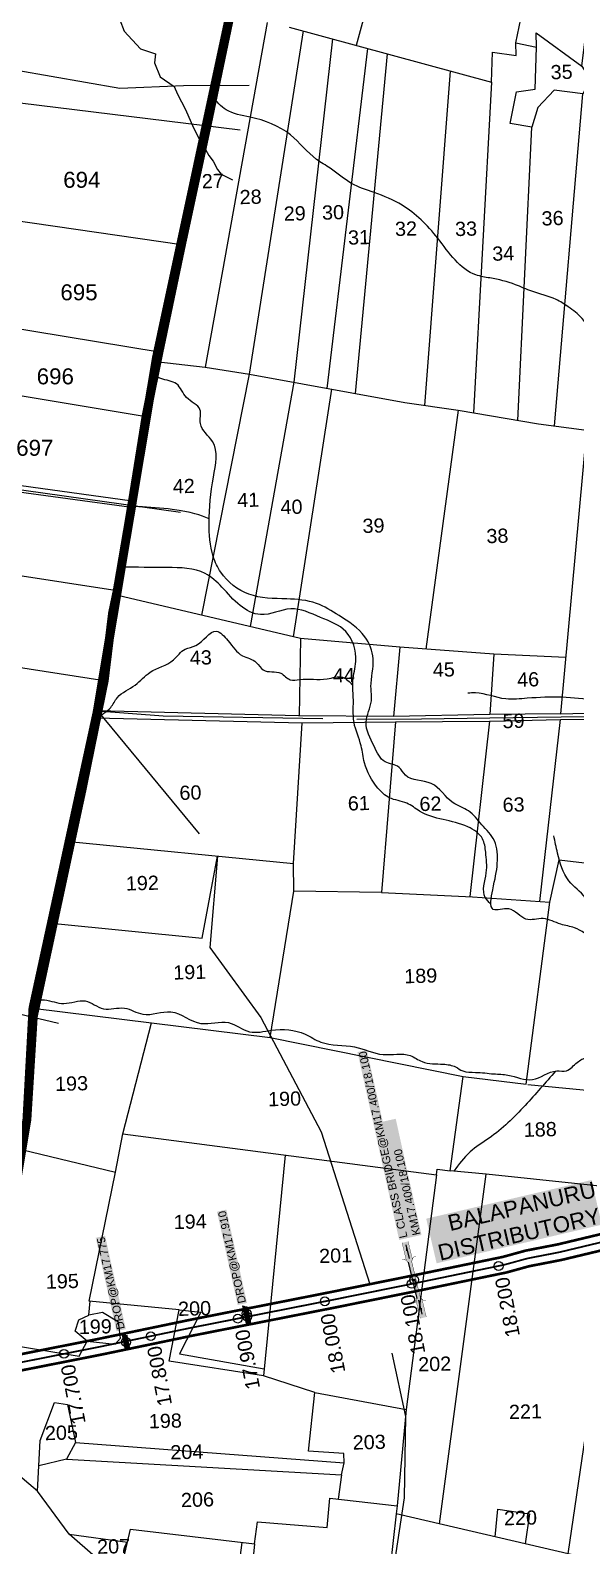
# Model space of a CAD drawing. Header units: inches. Extents: x 192867 to 224088, y 1602358 to 1617481.
# Drawn here: x 199952 to 200567, y 1607111 to 1608818 of the extents above; entities that cross this region are included whole.
import ezdxf
from ezdxf.enums import TextEntityAlignment as Align

# ---------------------------------------------------------------- set-up
doc = ezdxf.new("R2010")
doc.units = ezdxf.units.IN
doc.header["$LTSCALE"] = 15
doc.header["$MEASUREMENT"] = 0
doc.header["$PDMODE"] = 32
doc.header["$PDSIZE"] = 10
for name, pattern in [('ACAD_ISO02W100', [15, 12, -3]), ('ACAD_ISO03W100', [30, 12, -18]), ('HIDDEN2', [0.1875, 0.125, -0.0625])]:
    doc.linetypes.add(name, pattern=pattern)
for name, color, linetype in [('CANAL1', 7, 'Continuous'), ('CSMark', 72, 'Continuous'), ('PLOTS', 7, 'Continuous'), ('PLOTS NO', 7, 'Continuous'), ('ROADS', 1, 'Continuous'), ('STREAMS', 4, 'Continuous'), ('STRUCTURE', 5, 'Continuous'), ('text2', 7, 'Continuous'), ('VILLAGE BOUNDRY', 5, 'Continuous')]:
    doc.layers.add(name, color=color, linetype=linetype)
doc.styles.get("Standard").update_dxf_attribs({"font": 'arial.ttf'})
doc.dimstyles.get("Standard").update_dxf_attribs({"dimtxt": 0.18, "dimasz": 0.18, "dimexe": 0.18, "dimexo": 0.0625, "dimgap": 0.09, "dimtad": 0, "dimtih": 1, "dimtoh": 1, "dimdec": 4, "dimzin": 0, "dimdsep": 46, "dimtxsty": 'Standard', "dimcen": 0.09, "dimadec": 0, "dimazin": 0, "dimtfac": 1, "dimtdec": 4, "dimtofl": 0, "dimtmove": 0, "dimatfit": 3, "dimfxl": 1, "dimtolj": 1, "dimtzin": 0, "dimarcsym": 0})

# ---------------------------------------------------------------- blocks, each defined once
blk = doc.blocks.new('DROP')
h = blk.add_hatch()
h.set_pattern_fill('ANSI31', color=1, scale=10, angle=45)
h.set_pattern_definition([(90, (-324.4106834783561, -25.76868160369899), (-1.25, 0), [])])
h.paths.add_polyline_path([(-9.851358085657807, -4.339867194039471), (-13.79075268379233, 4.092655639052694), (13.79075268379233, 4.092655639052694), (10.24151515825361, -4.339867194039471)])
at = {"layer": 'STRUCTURE', "color": 5, "const_width": 0.4899999999999998}
blk.add_lwpolyline([(-9.851358085657807, -4.339867194039471), (-13.79075268379233, 4.092655639052694), (13.79075268379233, 4.092655639052694), (10.24151515825361, -4.339867194039471), (-9.851358085657807, -4.339867194039471)], dxfattribs=at)
at = {"layer": 'STRUCTURE', "color": 5}
blk.add_circle((0, 0), 1.327527396726509, dxfattribs=at)
blk = doc.blocks.new('SLB')
at = {"layer": 'STRUCTURE'}
h = blk.add_hatch(dxfattribs=at)
h.set_pattern_fill('DOTS', color=6, scale=20, angle=320.3722479339738, style=0)
h.set_pattern_definition([(320.3722479339738, (-159.4326987297973, -72.95644191955216), (1.278624159801223, 0.5641323053793466), [0, -1.25])])
h.paths.add_polyline_path([(769699.5186717048, 1706871.072614055), (769699.5186717047, 1706861.072614055), (769729.1055765299, 1706861.072614055), (769732.1055765299, 1706863.072614055), (769792.1055765299, 1706863.072614054), (769795.1055765299, 1706861.072614054), (769824.692481355, 1706861.072614054), (769824.6924813552, 1706871.072614054), (769795.10557653, 1706871.072614054), (769792.10557653, 1706869.072614054), (769732.10557653, 1706869.072614055), (769729.10557653, 1706871.072614055)])
at = {"layer": 'STRUCTURE', "color": 6, "linetype": 'ACAD_ISO02W100', "ltscale": 0.5, "const_width": 0.5}
for points in [[(769699.5186717048, 1706871.072614055), (769729.10557653, 1706871.072614055)], [(769699.5186717047, 1706861.072614055), (769729.1055765299, 1706861.072614055)], [(769795.10557653, 1706871.072614054), (769824.6924813552, 1706871.072614054)], [(769795.1055765299, 1706861.072614054), (769824.692481355, 1706861.072614054)]]:
    blk.add_lwpolyline(points, dxfattribs=at)
at = {"layer": 'STRUCTURE', "color": 6, "const_width": 0.6280741461245082}
for points in [[(769726.10557653, 1706877.072614055), (769726.10557653, 1706873.072614055), (769732.10557653, 1706869.072614055), (769792.10557653, 1706869.072614054), (769798.10557653, 1706873.072614054), (769798.10557653, 1706877.072614054)], [(769726.1055765299, 1706855.072614055), (769726.1055765299, 1706859.072614055), (769732.1055765299, 1706863.072614055), (769792.1055765299, 1706863.072614054), (769798.1055765299, 1706859.072614054), (769798.1055765299, 1706855.072614054)]]:
    blk.add_lwpolyline(points, dxfattribs=at)
at = {"layer": 'STRUCTURE', "color": 6}
blk.add_lwpolyline([(769732.1055765299, 1706863.072614055), (769792.1055765299, 1706863.072614054)], dxfattribs=at)
blk.add_lwpolyline([(769732.1055765299, 1706863.072614055), (769792.1055765299, 1706863.072614054)], dxfattribs=at)
at = {"layer": 'STRUCTURE', "color": 0}
blk.add_circle((769762.10557653, 1706866.072614054), 1.244237561477348, dxfattribs=at)
for points in [[(769703.7546974146, 1706866.04706475), (769726.6638708343, 1706866.04706475)], [(769818.6333223742, 1706865.844362141), (769795.7241489545, 1706865.844362142)]]:
    blk.add_leader(points, dimstyle='Standard', override={"dimasz": 10, "dimgap": 0.09, "dimtad": 0}, dxfattribs=at)

msp = doc.modelspace()

# ---------------------------------------------------------------- linework, layer by layer
at = {"layer": 'CANAL1', "color": 1, "ltscale": 4, "const_width": 1}
msp.add_lwpolyline([(199567.5202050473, 1607562.401356494), (199601.927, 1607528.945), (199631.566, 1607501.819), (199655.267, 1607478.797), (199672.171, 1607462.104), (199694.619, 1607435.509), (199723.248, 1607401.767), (199768.827, 1607348.528), (199788.552, 1607329.963), (199804.539, 1607319.882), (199819.144, 1607311.879), (199832.101, 1607305.101), (199845.552, 1607299.683), (199858.116, 1607297.702), (199880.663, 1607303.165), (199934.707, 1607315.797), (200030.262, 1607334.637), (200133.205, 1607356.038), (200294.349, 1607387.807), (200390.314, 1607407.17), (200486.856, 1607427.129), (200512.584, 1607434.207), (200548.948, 1607441.262), (200603.298, 1607454.244)], dxfattribs=at)
at = {"layer": 'CANAL1', "color": 200}
for points, const_width in [([(199571.6731917205, 1607570.916447846), (199608.1036580002, 1607535.492321049), (199637.7409077556, 1607508.367922896), (199661.5644489363, 1607485.226892345), (199678.7852814036, 1607468.221014661), (199701.4891032031, 1607441.322932838), (199730.0977345805, 1607407.604939198), (199775.3484222557, 1607354.749427644), (199794.0875335626, 1607337.112337585), (199809.1059874749, 1607327.642078381), (199823.392713889, 1607319.813480538), (199835.8774254228, 1607313.282541681), (199847.9650043005, 1607308.413721343), (199857.7429070242, 1607306.872012867), (199878.5790998843, 1607311.920494776), (199932.8117373862, 1607324.596586051), (200028.4755434497, 1607343.458038684), (200131.4186167556, 1607364.859053924), (200292.5885501135, 1607396.633166598), (200388.5128952215, 1607415.9879636), (200484.7490999028, 1607435.883743771), (200510.5302605297, 1607442.976368729), (200547.0446038329, 1607450.060536917), (200601.2773158078, 1607463.014521588)], 1.5), ([(199563.3672183741, 1607553.886265142), (199595.7503419998, 1607522.397678951), (199625.3910922444, 1607495.270077105), (199648.9695510637, 1607472.367107654), (199665.5567185964, 1607455.986985339), (199687.7488967968, 1607429.695067162), (199716.3982654196, 1607395.929060802), (199762.3055777443, 1607342.306572357), (199783.0164664373, 1607322.813662416), (199799.9720125251, 1607312.121921619), (199814.8952861109, 1607303.944519462), (199828.3245745772, 1607296.919458319), (199843.1389956995, 1607290.952278657), (199858.4890929758, 1607288.531987133), (199882.7469001156, 1607294.409505224), (199936.6022626138, 1607306.997413948), (200032.0484565502, 1607325.815961316), (200134.9913832444, 1607347.216946077), (200296.1094498865, 1607378.980833402), (200392.1151047785, 1607398.3520364), (200488.9629000972, 1607418.374256229), (200514.6377394703, 1607425.437631271), (200550.8513961671, 1607432.463463083), (200605.3186841922, 1607445.473478412)], 1.5), ([(199932.8117373862, 1607324.596586051), (200028.4755434497, 1607343.458038684), (200131.4186167556, 1607364.859053924), (200292.5885501135, 1607396.633166598), (200388.5128952215, 1607415.9879636), (200484.7490999028, 1607435.883743771), (200510.5302605297, 1607442.976368729), (200547.0446038329, 1607450.060536917), (200601.2773158078, 1607463.014521588)], 3), ([(199936.6022626138, 1607306.997413948), (200032.0484565502, 1607325.815961316), (200134.9913832444, 1607347.216946077), (200296.1094498865, 1607378.980833402), (200392.1151047785, 1607398.3520364), (200488.9629000972, 1607418.374256229), (200514.6377394703, 1607425.437631271), (200550.8513961671, 1607432.463463083), (200605.3186841922, 1607445.473478412)], 3)]:
    msp.add_lwpolyline(points, dxfattribs=dict(at, const_width=const_width))
at = {"layer": 'CANAL1', "color": 3, "linetype": 'HIDDEN2', "ltscale": 4, "true_color": 0x00ff00, "const_width": 2}
msp.add_lwpolyline([(199934.707, 1607315.797), (200030.262, 1607334.637), (200133.205, 1607356.038), (200294.349, 1607387.807), (200385.8279650527, 1607406.264846093), (200390.314, 1607407.17), (200486.856, 1607427.129), (200512.584, 1607434.207), (200548.948, 1607441.262), (200603.298, 1607454.244)], dxfattribs=at)
at = {"layer": 'PLOTS', "color": 0}
for points in [[(200384.6520627645, 1609039.329990047), (200319.6940015885, 1608800.744780907)], [(200244.0382665426, 1608821.343081544), (200472.1770000709, 1608759.229215129), (200473.3823515325, 1608792.931087094), (200500.0350952559, 1608789.355110525), (200499.6322876404, 1608803.667871225), (200522.0615482101, 1608912.117447911), (200488.8461632048, 1608954.364956985)], [(200499.6322876404, 1608803.667871225), (200522.8476260582, 1608798.77416211), (200522.3958925872, 1608814.825380666), (200573.9950493094, 1608777.353425207), (200584.0488158758, 1608859.500595845), (200627.6024915677, 1608835.291770953), (200625.5794264554, 1608820.528726599), (200662.3849153285, 1608782.44942338), (200730.8221824422, 1608736.458776468), (200734.2168361325, 1608783.765876217)], [(200219.0572096013, 1608826.697422673), (200149.3206820083, 1608438.204021861)], [(200199.1042247396, 1608430.297455077), (200260.1323525845, 1608816.961248196)], [(200292.9510161442, 1608808.02592164), (200249.1311397575, 1608421.212069579)], [(200286.7468764665, 1608414.380677544), (200332.6327968588, 1608797.222018294)], [(200501.7865662806, 1608378.34500792), (200517.6730045092, 1608708.477478607), (200493.263846499, 1608712.769210176), (200500.4751800578, 1608748.48728937), (200521.5670112031, 1608751.51892042), (200522.8476260582, 1608798.77416211)], [(200354.685903171, 1608791.217760804), (200318.5439440625, 1608408.606013712)], [(200573.9950493094, 1608777.353425207), (200583.7519859909, 1608761.969405347), (200575.0883108908, 1608746.138730002), (200542.6477325261, 1608750.462934566), (200524.2321811451, 1608730.866357699), (200517.6730045092, 1608708.477478607)], [(200397.0742058624, 1608395.151620338), (200426.0573374865, 1608771.785919186)], [(200472.1770000709, 1608759.229215129), (200452.0276480029, 1608386.734457548)], [(200543.3691697002, 1608371.971031118), (200575.0883108908, 1608746.138730002)], [(200093.6351976963, 1608444.64508576), (200149.3206820083, 1608438.204021861), (200199.1042247396, 1608430.297455077), (200374.3895281934, 1608398.463900012), (200434.6204616496, 1608389.669342753), (200525.0310096568, 1608374.425949918), (200579.1895426328, 1608367.175778664), (200550.0171451263, 1608047.533989855), (200618.9084348591, 1608049.472814706), (200697.8280025531, 1608047.403992462), (200777.6483146948, 1608058.075533901), (200846.6145678386, 1608060.137352003), (200850.2911152204, 1608104.780868888), (200859.2806072275, 1608188.019965535), (200885.8163371033, 1608408.838529829), (200909.9030376514, 1608685.274685889)], [(200145.376347583, 1608158.75071815), (200199.1042247396, 1608430.297455077)], [(200249.1311397575, 1608421.212069579), (200199.9856665084, 1608145.941410507)], [(200248.8708330366, 1608134.474775333), (200292.0003066022, 1608413.426602364)], [(200434.6204616496, 1608389.669342753), (200398.0880090736, 1608120.445541206)], [(200555.8295569484, 1608111.220552186), (200474.6155926053, 1608114.752576512), (200368.6641803279, 1608122.634409722), (200256.889620929, 1608132.593867037), (200050.9195293092, 1608180.906761624)], [(200256.889620929, 1608132.593867037), (200255.241405804, 1608045.546955613)], [(200368.6641803279, 1608122.634409722), (200361.5563527096, 1608044.829017429)], [(200474.6155926053, 1608114.752576512), (200470.1140603597, 1608047.089333046)], [(200026.0941033406, 1608043.245150623), (200258.6378558185, 1608037.441945165), (200363.8482796984, 1608038.624055488), (200469.8531959783, 1608039.557963386), (200549.8777176184, 1608041.273114373), (200698.0513310722, 1608041.819458538), (200776.0557642567, 1608051.667306361), (200845.6680569753, 1608054.899637054), (200800.1593247944, 1607614.763838408)], [(200550.0171451263, 1608047.533989855), (200470.1140603597, 1608047.089333046), (200361.5563527096, 1608044.829017429), (200254.3737332094, 1608045.552814952), (200027.7361522479, 1608051.23251906)], [(200526.7143022609, 1607836.310899268), (200549.8777176184, 1608041.273114373)], [(199995.8344078203, 1607903.774858402), (200248.7498692853, 1607879.258505642), (200258.6378558185, 1608037.441945165)], [(200363.8482796984, 1608038.624055488), (200348.29822175, 1607846.449646039), (200249.1042206461, 1607847.791866046), (200248.7498692853, 1607879.258505642)], [(200469.8531959783, 1608039.557963386), (200447.6769410958, 1607841.863167502)], [(199975.86930789, 1607811.753498847), (200146.1003124441, 1607795.178704806), (200163.2791182076, 1607887.543610364)], [(200348.29822175, 1607846.449646039), (200450.8874144447, 1607841.714999291), (200537.8076889397, 1607835.520285635), (200548.5120643579, 1607883.426030482), (200754.7697157631, 1607859.000789346), (200824.3288558419, 1607848.518446386)], [(199955.1251868974, 1607716.141544829), (200222.5184221676, 1607683.093944047), (200249.1042206461, 1607847.791866046)], [(200222.5184221676, 1607683.093944047), (200440.1922067144, 1607639.121848407), (200511.3269969476, 1607630.518665541), (200537.8076889397, 1607835.520285635)], [(199901.1637094915, 1607566.847057029), (200048.2411416074, 1607531.367675489), (200056.2994796312, 1607574.536609085), (200088.8218045325, 1607699.617744438)], [(200056.2994796312, 1607574.536609085), (200410.1152786519, 1607528.392413444), (200410.9572070593, 1607534.847994), (200425.4064744959, 1607532.963539362), (200440.1922067144, 1607639.121848407)], [(200512.9900601291, 1607630.317531375), (200633.9903079391, 1607618.477823347), (200800.1593247944, 1607614.763838408)], [(200239.604132649, 1607550.630255004), (200215.0156440515, 1607302.093434209), (200108.60763163, 1607318.40603869), (200119.8774774968, 1607376.359339186), (200018.4433609294, 1607386.215153761), (200048.2411416074, 1607531.367675489)], [(200410.1152786519, 1607528.392413444), (200375.9607709298, 1607264.143934245)], [(200413.675534931, 1607135.139989398), (200466.021000035, 1607529.093851883), (200425.4064744959, 1607532.963539362)], [(200558.5956861131, 1607101.58003997), (200619, 1607513), (200466.021000035, 1607529.093851883)], [(199915.3976965095, 1607209.430810227), (199927.4349603412, 1607292.861685057), (199920.5218047866, 1607293.859103309), (199929.3803803478, 1607336.938986642), (200007.3717274702, 1607324.127296132), (200016.0776963609, 1607341.046328983), (200002.8666816691, 1607352.459944287), (200006.8138850527, 1607365.153736342), (200018.2146751588, 1607370.402834184), (200019.7388436787, 1607386.08927858)], [(200119.8774774968, 1607376.359339186), (200144.3728846492, 1607373.833706599), (200120.392355157, 1607326.736271871), (200215.7858280331, 1607309.878340446)], [(200016.0776963609, 1607341.046328983), (200047.8026374882, 1607337.690332723), (200053.7987170898, 1607344.354471951), (200051.478677433, 1607362.391105628), (200033.3647810224, 1607373.334856937), (200018.2146751588, 1607370.402834184)], [(200003.0671266033, 1607226.92496905), (200306.0141382294, 1607203.80564762), (200305.7121002552, 1607214.537811267), (200265.66998342, 1607217.023479832), (200272.910516942, 1607283.271372104), (200215.0156440515, 1607302.093434209)], [(200272.910516942, 1607283.271372104), (200375.9607709298, 1607264.143934245), (200365.6977377542, 1607155.618066878)], [(199960.1824752205, 1607172.214552329), (199963.4384763889, 1607229.025546388), (199979.6068163854, 1607271.86298656), (199994.0135954087, 1607269.663536872), (200003.0671266033, 1607226.92496905), (199993.1034439416, 1607208.008102641), (199961.8104758047, 1607200.620049358)], [(200232.7136201632, 1604846.385975253), (200186.1219961748, 1604902.219925388), (200119.1541338653, 1605034.949578114), (200091.8292603017, 1605079.674755379), (200084.3848370357, 1605277.488265266), (200082.0300952174, 1605340.058558129), (200074.1197405109, 1605467.369817502), (200067.7091862147, 1605675.873424065), (200063.1400943105, 1605968.199882416), (200061.736521648, 1606093.158989816), (200059.5149780604, 1606179.730649086), (200059.8018015217, 1606249.135561075), (200054.7548985828, 1606417.714237799), (200051.2235146857, 1606680.446487307), (200054.9228574829, 1606865.276824805), (200077.4472906252, 1606868.362233944), (200070.3125504401, 1606952.001088588), (200056.2108308306, 1607023.377778529), (200050.7058294092, 1607030.180491744), (200052.5051331756, 1607074.244282565), (199995.9841512037, 1607123.535106744), (199960.1824752205, 1607172.214552329), (199915.3976965095, 1607209.430810227), (199863.4569095134, 1607239.254352249)], [(199993.1034439416, 1607208.008102641), (200303.0417366715, 1607190.551587778), (200299.2971835831, 1607163.035701135)], [(200303.0417366715, 1607190.551587778), (200306.0141382294, 1607203.80564762)], [(200204.8771909687, 1607112.658114414), (200208.179788869, 1607137.633736802), (200287.0254770933, 1607130.925546066), (200289.6987358375, 1607164.107947831), (200365.6977377542, 1607155.618066878), (200364.5338386803, 1607146.519999891)], [(200192.3421168587, 1606986.551644793), (200237.1643826358, 1606967.847786605), (200255.3422371932, 1606974.126650473), (200275.4226266823, 1606956.772007691), (200504.7276875068, 1606881.274242383), (200523.8482093038, 1606943.408688513), (200562.8039861092, 1607005.351075301), (200563.6470828832, 1607100.410260483), (200364.5338386803, 1607146.519999891), (200357.8944184395, 1607086.477567868), (200366.7561297134, 1607080.486571854), (200346.3862428241, 1606933.407523638)], [(200476.1014523072, 1607120.683679402), (200479.3657478487, 1607151.621520678), (200514.9884430392, 1607146.516502475), (200509.9795591054, 1607112.838341528)], [(199995.9841512037, 1607123.535106744), (200061.69309268, 1607114.563940598)], [(200052.5051331756, 1607074.244282565), (200065.0145637757, 1607129.139601133), (200204.8771909687, 1607112.658114414), (200192.3421168587, 1606986.551644793), (200175.3285699319, 1606992.760994512)], [(200175.3285699319, 1606992.760994512), (200190.9553732082, 1607114.298668858)]]:
    msp.add_lwpolyline(points, dxfattribs=at)
at = {"layer": 'PLOTS'}
for points in [[(199865.2374684826, 1608790.18685701), (199857.8197217603, 1608746.338512664), (200188.88590259, 1608705.69201378)], [(199857.8197217603, 1608746.338512664), (199834.7136843383, 1608618.046716931), (200122.6342561974, 1608576.319351521)], [(200066.1408356749, 1608280.030684022), (199778.6363332256, 1608319.307550691), (199628.8892514561, 1608340.131524503), (199516.8543222709, 1608355.711209956), (199458.8834469556, 1608363.772695864), (199335.6446184969, 1608382.644968248), (199305.6890939139, 1608387.232230448), (199171.2062880904, 1608429.983606686), (199078.3063619225, 1608464.484232102), (199055.2952168933, 1608471.700301377), (198966.9261230248, 1608499.411982059), (198857.2858837504, 1608527.917537927), (198725.6867524278, 1608562.132224204), (198659.9909545572, 1608586.088330438), (198532.5611681604, 1608608.455189652), (198393.112219192, 1608632.931688415), (198323.4546044439, 1608650.920691415), (198130.0747134557, 1608680.184605255), (198050.7776634571, 1608643.954120557)], [(199834.7136843383, 1608618.046716931), (199814.3562020674, 1608502.23187933), (200097.2604738623, 1608455.461503759)], [(199814.3562020674, 1608502.23187933), (199798.1679826583, 1608430.123927034), (200082.6016127894, 1608382.753982398)], [(199798.1679826583, 1608430.123927034), (199780.8953800765, 1608327.259042136), (200066.8637673416, 1608287.489152685)], [(199780.8953800765, 1608327.259042136), (199779.7677585481, 1608319.150213593), (199755.2294050406, 1608232.153811536), (200050.2002017735, 1608186.805272217)], [(199755.2294050406, 1608232.153811536), (199711.200372258, 1608075.401499877), (199681.5710686432, 1607969.915152779), (199750.1699122279, 1607952.281413489), (199772.0039961316, 1608050.994413715), (199781.4217914264, 1608124.831915009), (200035.5166011949, 1608085.190334684)], [(199750.1699122279, 1607952.281413489), (199750.5337755139, 1607929.120570572), (199793.5895165845, 1607914.762840802), (199753.2641756317, 1607768.377923149), (199749.8901710932, 1607756.129957853), (199785.8362288215, 1607745.773730206), (199871.2524276896, 1607725.798679213), (199984.076896912, 1607699.134568962)]]:
    msp.add_lwpolyline(points, dxfattribs=at)
at = {"layer": 'ROADS', "color": 1}
msp.add_lwpolyline([(198689.2128760895, 1608578.267897015), (198709.3822609172, 1608588.760564824), (198753.2930523003, 1608595.691853528), (198799.9529299977, 1608611.474531745), (198902.4721424498, 1608636.824677597), (198952.7671900381, 1608654.320172239), (199009.4734267017, 1608670.127145527), (199065.5077349622, 1608691.326379348), (199124.0927628827, 1608717.442859094), (199204.4280468043, 1608742.335425184), (199280.0341351006, 1608759.47978901), (199383.647719728, 1608769.86865512), (199474.328432877, 1608785.41890122), (199590.091801868, 1608796.474938072), (199669.7378258162, 1608795.756420907), (199759.7349600391, 1608794.944522428), (199835.9767778696, 1608786.5624313), (199897.8096011057, 1608779.764477451), (200053.1555815802, 1608752.626686725), (200125.0414852002, 1608755.619424707), (200199.091183106, 1608755.849684657)], dxfattribs=at)
at = {"layer": 'ROADS'}
msp.add_lwpolyline([(200121.3292721047, 1608274.58652355), (199858.620208863, 1608311.222331839), (199630.6772538928, 1608343.0098701), (199406.7889072371, 1608376.448930908), (199311.0594997358, 1608391.927576066), (199166.8723015219, 1608434.950681041), (199005.211809241, 1608492.992165127), (198811.4402061614, 1608544.132786091), (198718.3367508985, 1608567.357912674), (198660.0890012804, 1608589.177881357), (198581.0359715072, 1608604.558842478), (198475.9533245844, 1608625.00425882), (198369.025093643, 1608644.191171475), (198333.7004423846, 1608650.529731388), (198272.0615588779, 1608661.59004599), (198189.5809470084, 1608676.390143979), (198137.579340509, 1608683.63785352), (198118.3769370326, 1608682.756770492), (198040.2738697003, 1608648.748800641)], dxfattribs=at)
at = {"layer": 'ROADS', "linetype": 'ACAD_ISO03W100'}
for points in [[(200027.7361522479, 1608051.23251906), (200102.09410519, 1608045.469185399), (200320.3031539686, 1608041.679784112), (200393.2027301631, 1608041.95972211), (200470.3589664368, 1608043.122203693), (200643.1375248894, 1608045.604369716), (200698.413201144, 1608045.531578189), (200777.0897172229, 1608054.906169878), (200848.6252375866, 1608058.202211413), (200859.9947056767, 1608056.277172495), (200930.9252623534, 1608054.868532547), (200966.1771148389, 1608054.067875185), (201114.8452039996, 1608050.691252633), (201382.7914588638, 1608062.783587342)], [(200027.7361522479, 1608051.23251906), (200163.2791182076, 1607887.543610364), (200154.6051585223, 1607784.320240967), (200211.9106364958, 1607705.492755789), (200280.1630864815, 1607576.67375957), (200359.7008482863, 1607327.538756309), (200375.2139227669, 1607256.246430331), (200373.5261503573, 1607164.528896023), (200360.5322087239, 1607077.68722383), (200342.1921459549, 1606926.37388388), (200364.4956777737, 1606874.17202835), (200420.968856651, 1606829.092221586)]]:
    msp.add_lwpolyline(points, dxfattribs=at)
at = {"layer": 'STREAMS', "color": 4}
msp.add_lwpolyline([(200053.0890146555, 1608829.516927314), (200058.016368986, 1608816.844136646), (200076.3931883154, 1608796.919886545), (200093.308060274, 1608791.279317116), (200092.2449563562, 1608781.073479842), (200098.5804043695, 1608765.232392976), (200114.4349268478, 1608754.313224407), (200117.9547777432, 1608745.864586281), (200127.1090793548, 1608728.614145204), (200135.981324037, 1608707.931603463), (200142.6711174012, 1608695.609779776), (200147.2485633223, 1608687.512472165), (200153.5867657731, 1608676.598623434), (200158.165195423, 1608670.261045905), (200163.0945172114, 1608661.107715403), (200167.321070994, 1608655.826160765), (200180.0058477527, 1608649.132129871)], dxfattribs=at)
at = {"layer": 'STREAMS'}
for points in [[(201159.022496459, 1607979.657641407), (201137.3648486346, 1607988.090522506), (201126.8140192493, 1608000.537671199), (201103.8794370594, 1608016.937431351), (201087.2320525153, 1608030.806008787), (201074.1197082252, 1608050.472999327), (201042.8115193072, 1608076.335866801), (201012.3277496168, 1608091.014925133), (200988.1624194162, 1608103.173187502), (200970.083373455, 1608102.664384376), (200937.563503734, 1608118.269917911), (200909.6433439128, 1608131.018874475), (200887.6127031351, 1608132.628121581), (200866.6630030729, 1608141.114746796), (200850.4419626593, 1608164.517569363), (200836.533718724, 1608188.058014611), (200814.4735500204, 1608211.623613168), (200790.7955758161, 1608253.343309678), (200768.2438810492, 1608267.220497726), (200745.8823211692, 1608283.394403227), (200727.4857374185, 1608303.498788997), (200713.0286924691, 1608319.385945794), (200694.9808704432, 1608343.921002942), (200684.3098467828, 1608370.098476337), (200673.1902359424, 1608386.339412294), (200659.6731110721, 1608406.247029931), (200636.1734633018, 1608457.990183683), (200613.3099859013, 1608473.895350284), (200590.3501550954, 1608476.244742493), (200574.3041239633, 1608493.165129826), (200558.6532338851, 1608506.218152386), (200544.9200495179, 1608514.487856736), (200517.5966293072, 1608523.754174409), (200499.3035102235, 1608531.131764947), (200470.3060453338, 1608538.717288679), (200454.6726750839, 1608542.096226937), (200411.5657716744, 1608583.468769762), (200371.2817094283, 1608620.818054669), (200339.9177146029, 1608634.8764177), (200314.4205991316, 1608645.271656696), (200290.3843041114, 1608662.331530991), (200274.8193272678, 1608672.331841734), (200245.4622211732, 1608699.871032153), (200199.8913793063, 1608719.926999085), (200173.0890318468, 1608728.130918137), (200157.4747494748, 1608743.445825542)], [(200809.237600499, 1607736.497323269), (200793.8314165718, 1607743.584792712), (200765.7915490324, 1607741.906477857), (200706.4007125954, 1607740.235026647), (200646.0888978687, 1607760.547513225), (200610.0071093386, 1607778.223676922), (200587.2491300412, 1607793.15953592), (200565.8326450809, 1607806.575528096), (200550.2362433475, 1607810.748118403), (200530.4683498377, 1607816.989729046), (200510.9930700373, 1607816.441631361), (200491.5868447477, 1607827.867957311), (200474.2024550663, 1607827.378704071), (200473.5763030217, 1607849.627450206), (200478.7234023444, 1607879.408256628), (200475.4180244475, 1607904.740603669), (200461.1630135829, 1607922.824217255), (200446.1476146564, 1607938.427264796), (200428.8868897724, 1607947.492107477), (200404.2879690435, 1607969.200494658), (200375.028994796, 1607978.737051546), (200367.9817761078, 1607987.441828334), (200352.2594280415, 1607993.636222059), (200339.7555475904, 1608011.17181292), (200330.7604885475, 1608038.252291759), (200336.6942226782, 1608062.400005451), (200336.2456248674, 1608078.339806169), (200338.6832180791, 1608109.725615029), (200329.4385161495, 1608134.570966949), (200300.2847564292, 1608158.338371732), (200274.7785596015, 1608172.114449735), (200241.3942774684, 1608177.19695411), (200198.5188339455, 1608182.460809271), (200167.007219646, 1608207.19712025), (200158.4608330984, 1608224.881180288), (200153.6577891422, 1608262.879116602), (200158.6737844475, 1608314.480828255), (200157.5458002327, 1608354.560924864), (200143.9155473409, 1608374.671233527), (200143.473254599, 1608390.386999398), (200128.3538505404, 1608404.020235435), (200117.0891933747, 1608419.377887562), (200099.2984576984, 1608425.340979855), (200091.0990943162, 1608429.504730791)], [(200153.7078583947, 1608267.436500172), (200112.1876315554, 1608278.006822495), (200066.0634359308, 1608280.043648959), (200066.1408356749, 1608280.030684022)], [(200471.4648246652, 1607833.477818967), (200465.1806834454, 1607840.696333517), (200466.2701520243, 1607868.691437412), (200465.6178832922, 1607891.86817469), (200462.0860698756, 1607906.868997634), (200445.4103281678, 1607920.428013085), (200391.1010995452, 1607938.093255015), (200376.7423228721, 1607947.035854952), (200356.9358744603, 1607953.197531746), (200344.0919260526, 1607964.095449547), (200328.9288750835, 1607992.69282747), (200325.1353870611, 1608011.598203036), (200317.1482029353, 1608038.099348517), (200316.3482732827, 1608066.522847122), (200315.8295176326, 1608084.955531106), (200319.1124418147, 1608106.704200831), (200307.8457759715, 1608140.418413546), (200279.2807081304, 1608156.372322324), (200245.7347706203, 1608165.99856453), (200211.7558640607, 1608159.478288136), (200188.8754014047, 1608169.639427198), (200168.1877386719, 1608190.437136453), (200149.1972814233, 1608205.873242236), (200106.6915172268, 1608212.471153222), (200054.8292715908, 1608212.976494987)], [(200815.1160045039, 1608210.745856679), (200807.6099820369, 1608176.263680665), (200795.7198234243, 1608163.691378487), (200773.7018965849, 1608171.638100321), (200758.1452210461, 1608167.528969142), (200740.7725564548, 1608167.040045884), (200724.185172914, 1608156.048835601), (200695.5149467498, 1608139.332991184), (200676.3247505876, 1608120.628558198), (200657.7285997106, 1608120.105202059), (200643.3113851775, 1608084.210216086), (200625.5174428458, 1608063.884427461), (200589.5486273775, 1608062.872148062), (200551.7319884285, 1608066.323517885), (200512.5386153817, 1608065.220488953), (200488.2826592329, 1608064.537847494), (200454.0307115512, 1608071.231463796), (200445.4237685447, 1608070.989236439)], [(200026.0941033406, 1608043.245150623), (200042.8088561729, 1608054.928091377), (200050.2885387101, 1608066.003238882), (200070.2571586331, 1608080.169484195), (200087.3208465123, 1608094.528811204), (200113.4920397074, 1608108.403193418), (200126.7612460305, 1608120.584762731), (200138.7259286183, 1608124.595295438), (200161.7514491079, 1608140.876063437), (200174.980351194, 1608130.146955258), (200191.3292062567, 1608113.213006374), (200206.9470132375, 1608105.58032465), (200214.8088529957, 1608097.17733523), (200234.6802221846, 1608093.424466168), (200245.2235661156, 1608085.999465998), (200256.0131152629, 1608086.303118987), (200286.7863872936, 1608087.169178902), (200304.2528058492, 1608088.891905218), (200315.7046503902, 1608079.61391471)], [(201310.7361949605, 1608029.95051872), (201275.9988557099, 1608019.766530133), (201240.6364294493, 1608003.086634415), (201192.5018200451, 1607994.151037477), (201158.4019865317, 1607979.075145348), (201138.5494456831, 1607939.464713809), (201130.4520631996, 1607916.477238013), (201119.364264244, 1607892.141717272), (201107.6029848644, 1607885.927410613), (201088.0270269521, 1607878.512635271), (201076.2473333263, 1607872.951508915), (201057.0487053643, 1607866.455089662), (201040.1594188598, 1607833.294766595), (201035.6879785903, 1607817.565594161), (201023.9783485857, 1607780.465422804), (201015.8201555601, 1607762.422496405), (201008.0594776305, 1607752.553353769), (200999.945596263, 1607715.928563999), (200995.6171362532, 1607689.855913724), (200990.0695166365, 1607677.406197109), (200975.221254457, 1607676.988318741), (200964.4521858785, 1607676.685242142), (200945.6052551387, 1607679.09266675), (200931.81863707, 1607675.766827991), (200915.4284275059, 1607677.916955568), (200912.5636972659, 1607704.276802643), (200905.1410534087, 1607712.718183094), (200892.6352118369, 1607727.70823739), (200869.7424334903, 1607732.687688294), (200848.4763043457, 1607725.546358543), (200841.4294850354, 1607724.327878917), (200829.8995099149, 1607732.802373841), (200816.5672892797, 1607734.214208731), (200808.6767857123, 1607737.02852735), (200801.8197169606, 1607751.93377329), (200790.0893761562, 1607749.756177779), (200775.3962666916, 1607754.787457391), (200759.0644164891, 1607756.119281676), (200736.9994875993, 1607752.72968261), (200718.6202023462, 1607763.124018007), (200699.4564187015, 1607766.656180418), (200676.8531243282, 1607776.605929714), (200660.0253736105, 1607779.030866307), (200641.7448434862, 1607798.042624796), (200629.9453917186, 1607800.802195283), (200622.4811985107, 1607811.494266853), (200609.5938374081, 1607823.986336051), (200589.2667122035, 1607828.946693881), (200578.2376425526, 1607840.553517847), (200559.4821385925, 1607859.538318661), (200546.6251030508, 1607890.917077655), (200542.4350369278, 1607910.31179724)], [(199957.0637164247, 1607725.076442388), (199968.2435383948, 1607725.391078923), (199989.9275827546, 1607721.397191485), (200014.1184581647, 1607724.279928239), (200034.6161775486, 1607715.5270046), (200058.3294927364, 1607716.194374379), (200078.931902235, 1607709.341968737), (200110.694539297, 1607711.958743856), (200144.600655741, 1607698.997337946), (200175.6410144803, 1607699.87091455), (200199.345440662, 1607689.609922805), (200223.8295704092, 1607691.216453175), (200262.0148413014, 1607686.769365356), (200279.6669355903, 1607677.936337407), (200317.7905412917, 1607672.525830609), (200349.9912503978, 1607663.944128186), (200380.4685153361, 1607662.704915723), (200393.9480620562, 1607655.968308318), (200417.921737732, 1607653.005962757), (200431.6151732947, 1607649.912436779), (200439.7074762029, 1607645.385143233), (200453.9996661917, 1607643.82959243), (200474.8405647957, 1607642.134359977), (200490.7389035079, 1607640.670053818), (200518.3939098572, 1607635.816461771), (200545.7641998534, 1607645.423268264), (200556.6298503059, 1607645.729062991), (200568.8177510281, 1607655.050529389), (200579.9919574788, 1607661.193128202), (200588.7528739543, 1607663.487406304), (200607.0685784264, 1607658.721584392), (200622.98420069, 1607663.890917697), (200644.0162270201, 1607660.705683026), (200661.1816593789, 1607666.22495367), (200692.9661583558, 1607672.627788219), (200705.9828706631, 1607668.902232103), (200721.1478627337, 1607672.433320815), (200745.0857228891, 1607680.656027251), (200757.915499751, 1607681.01709888), (200783.925688163, 1607678.226234152), (200797.8363223849, 1607678.617724622), (200810.0879137741, 1607676.825712269)], [(200544.4290221163, 1607645.308579212), (200510.0955746389, 1607606.668466351), (200469.4054477226, 1607569.54813815), (200447.9833164147, 1607554.130983655), (200429.7188546153, 1607532.552662634)], [(201616.6453505222, 1607135.24431465), (201600.7956832829, 1607133.177745512), (201571.7311758705, 1607137.163155645), (201535.0716546244, 1607136.131437541), (201507.378319239, 1607135.352057055), (201474.2777030534, 1607139.45846034), (201444.6129143422, 1607134.689904498), (201409.0422218016, 1607120.014582463), (201381.6772804527, 1607113.437581446), (201363.153692675, 1607095.824608681), (201327.8703694083, 1607077.598327473), (201299.128457544, 1607066.674236206), (201281.2298740876, 1607063.360737178), (201239.5589187994, 1607059.003560753), (201211.0651724985, 1607062.599584834), (201175.4343619854, 1607061.596817994), (201128.3169938586, 1607085.428888776), (201093.2521790245, 1607106.904645473), (201049.0195175532, 1607134.711416648), (201003.0783649586, 1607148.693058312), (200978.8254743993, 1607148.010503128), (200917.5255025413, 1607146.28532264), (200872.7956017723, 1607138.215140091), (200856.6736687153, 1607125.761846992), (200817.0280919994, 1607117.497693046), (200784.7506650696, 1607106.273120649), (200758.2199447638, 1607102.982109493), (200730.865351922, 1607097.885024498), (200708.9367471427, 1607097.267882272), (200685.1369175146, 1607097.933728935), (200669.3607686983, 1607091.872430113), (200642.5864484523, 1607093.879042354), (200594.6727396045, 1607091.008928874), (200563.613530933, 1607096.627277141), (200538.4807742938, 1607091.370260752), (200517.537459, 1607094.715383434), (200493.0645739195, 1607091.155140071), (200472.2532362138, 1607095.598643665), (200450.1983976631, 1607091.252616619), (200428.9698534505, 1607090.655176373), (200408.4204473092, 1607085.792721094), (200388.5192754605, 1607091.00689465), (200371.2925655055, 1607086.205077108), (200354.3116476614, 1607080.888433398), (200333.2189849401, 1607069.500711937), (200300.9398023392, 1607065.242389254), (200290.0463568542, 1607061.958122759)]]:
    msp.add_spline(points, degree=3, dxfattribs=at)
at = {"layer": 'text2', "color": 2}
for p in [(200480.1589048474, 1607425.744449005), (200480.1589048474, 1607425.744449005), (200382.2219256524, 1607405.537250189), (200382.2219256524, 1607405.537250189), (200284.1883840249, 1607385.803868584), (200284.1883840249, 1607385.803868584), (200186.0768500715, 1607366.461508197), (200186.0768500715, 1607366.461508197), (200088.0597818268, 1607346.652681774), (200088.0597818268, 1607346.652681774), (199990.069320736, 1607326.712453118), (199990.069320736, 1607326.712453118)]:
    msp.add_point(p, dxfattribs=at)
at = {"layer": 'text2', "color": 3}
for p in [(200385, 1607410, 26), (200385, 1607410, 26), (200196, 1607372, 25), (200196.6797926416, 1607368.55184282), (200060, 1607340, 24), (200060, 1607340, 24)]:
    msp.add_point(p, dxfattribs=at)
at = {"layer": 'VILLAGE BOUNDRY', "color": 5, "linetype": 'HIDDEN2', "ltscale": 14}
msp.add_lwpolyline([(200586.8245442498, 1604799.545012891, 10, 10, 0), (200368.7439534278, 1604825.004696062, 10, 10, 0), (200271.7849597104, 1604835.137745864, 10, 10, 0), (200232.7136201632, 1604846.385975253, 10, 10, 0), (200071.6544672938, 1604831.429694379, 10, 10, 0), (199481.9958698384, 1605020.061664948, 10, 10, 0), (199485.2167744274, 1605056.971557202, 10, 10, 0), (199479.4349257587, 1605478.699988702, 10, 10, 0), (199483.348815986, 1605543.84964862, 10, 10, 0), (199578.0285852818, 1606041.336603769, 10, 10, 0), (199687.643304232, 1606508.085769838, 10, 10, 0), (199843.9860069519, 1607133.499728094, 10, 10, 0), (199922.2666084498, 1607434.365998493, 10, 10, 0), (199948.3162055868, 1607590.713423658, 10, 10, 0), (199955.1251868974, 1607716.141544829, 10, 10, 0), (200027.4282615823, 1608049.394433907, 10, 10, 0), (200094.3656717461, 1608449.005963355, 10, 10, 0), (200176.6360876126, 1608832.844402793, 10, 10, 0)], format="xyseb", dxfattribs=at)
at = {"layer": 'VILLAGE BOUNDRY', "color": 5, "linetype": 'HIDDEN2', "ltscale": 14, "const_width": 10}
msp.add_lwpolyline([(199819.8952972229, 1607048.413484543), (199852.9575683382, 1607165.186484762), (199887.1211725356, 1607289.567197232), (199910.9108823792, 1607379.139309611), (199923.067109519, 1607440.453001237), (199948.3162055868, 1607590.713423658), (199955.5137665457, 1607706.662836817), (199955.5137665457, 1607706.662836817), (200010.3315832994, 1607961.676204099), (200035.5166011949, 1608085.190334684), (200044.8232814093, 1608160.989067668), (200050.2002017735, 1608186.805272217), (200066.1408356749, 1608280.030684022), (200082.6016127894, 1608382.753982398), (200097.2604738623, 1608455.461503759), (200122.6342561974, 1608576.319351521), (200151.5187352929, 1608710.893738664), (200177.2133266648, 1608833.565762612)], dxfattribs=at)

# ---------------------------------------------------------------- block references
at = {"xscale": 0.7000000000000006, "yscale": 0.7000000000000006, "zscale": 0.7000000000000006, "rotation": 101.3683632389424}
for p in [(200196, 1607372, 25), (200196.6797926416, 1607368.55184282), (200060, 1607340, 24), (200060, 1607340, 24)]:
    msp.add_blockref('DROP', p, dxfattribs=at)
at = {"layer": 'STRUCTURE', "color": 0, "xscale": 0.7, "yscale": 0.7, "zscale": 0.7, "rotation": 283.5598043644599}
msp.add_blockref('SLB', (-1087451.885299196, 1851089.392817509, 26), dxfattribs=at)
msp.add_blockref('SLB', (-1087451.885299196, 1851089.392817509, 26), dxfattribs=at)

# ---------------------------------------------------------------- texts
at = {"layer": 'CSMark', "color": 1}
for s, p in [('18.200', (200496.4417038515, 1607345.721399207)), ('18.200', (200496.4417038515, 1607345.721399207)), ('18.100', (200389.8617259496, 1607326.258488707)), ('18.100', (200389.8617259496, 1607326.258488707)), ('18.000', (200299.6593331283, 1607304.810045567)), ('18.000', (200299.6593331283, 1607304.810045567)), ('17.900', (200203.4539789033, 1607286.800764365)), ('17.900', (200203.4539789033, 1607286.800764365)), ('17.800', (200104.1959081806, 1607268.142803649)), ('17.800', (200104.1959081806, 1607268.142803649)), ('17.700', (200006.8653227131, 1607247.374431164)), ('17.700', (200006.8653227131, 1607247.374431164))]:
    msp.add_text(s, height=15.99999999999998, rotation=100.7816508672732, dxfattribs=at).set_placement(p, align=Align.MIDDLE_LEFT)
at = {"layer": 'PLOTS NO'}
for s, p in [('35', (200539.0113431927, 1608762.492639951)), ('27', (200145.7070486144, 1608639.628236297)), ('28', (200188.3834686262, 1608621.774349896)), ('30', (200281.2554448314, 1608604.330241096)), ('29', (200238.1115238912, 1608603.116030904)), ('36', (200528.7942275142, 1608597.741958929)), ('31', (200310.6156626327, 1608576.207710915)), ('32', (200363.5472099452, 1608585.930186825)), ('33', (200431.242719225, 1608585.839529843)), ('34', (200473.217577469, 1608558.045353466)), ('42', (200113.0168742656, 1608295.902450278)), ('41', (200185.7165428084, 1608280.420486321)), ('40', (200234.4591809784, 1608272.512745123)), ('39', (200326.9317854275, 1608251.400917257)), ('38', (200466.622608862, 1608239.866415049)), ('43', (200132.1861770175, 1608102.810057864)), ('44', (200293.5021719329, 1608082.894562216)), ('45', (200406.1713938074, 1608089.255285316)), ('46', (200501.2350348572, 1608078.108036674)), ('59', (200484.7807662386, 1608031.417817643)), ('60', (200120.4809195643, 1607950.62511948)), ('61', (200310.3463002673, 1607938.700444997)), ('62', (200391.1010995452, 1607938.093255015)), ('63', (200484.8415860452, 1607937.131541763)), ('192', (200060.0625355117, 1607848.572104327)), ('191', (200113.495012529, 1607748.28249034)), ('189', (200373.9495109593, 1607744.097326785)), ('193', (199980.2312681363, 1607622.719874739)), ('190', (200220.4421683139, 1607605.51508399)), ('188', (200508.7108572817, 1607571.049322523)), ('194', (200113.9908725093, 1607467.148894328)), ('201', (200277.9818901956, 1607428.929448339)), ('195', (199969.838224918, 1607399.961940547)), ('200', (200118.9614100333, 1607369.380023173)), ('199', (200007.0059751474, 1607348.883814482)), ('202', (200389.6844990404, 1607306.861000341)), ('198', (200085.9762794062, 1607242.71238309)), ('221', (200492.0215425797, 1607253.192137522)), ('205', (199968.8229280811, 1607229.385634106)), ('204', (200110.2260290894, 1607207.738423157)), ('203', (200315.8427063495, 1607218.781913941)), ('206', (200122.2589062075, 1607153.96051607)), ('220', (200486.4412138561, 1607133.475032813)), ('207', (200027.683634982, 1607101.359535365))]:
    msp.add_text(s, height=15.98302253384378, rotation=1.612063995993594, dxfattribs=at).set_placement(p)
for s, p in [('694', (199989.2536163405, 1608640.309721183)), ('695', (199986.0748615655, 1608513.579452509)), ('696', (199959.3767315941, 1608418.909339887)), ('697', (199936.2390421646, 1608338.434509083))]:
    msp.add_text(s, height=18, dxfattribs=at).set_placement(p)
at = {"layer": 'STRUCTURE', "color": 5, "attachment_point": 1, "bg_fill": 1, "box_fill_scale": 1.1, "bg_fill_color": 7, "bg_fill_true_color": 16777215, "bg_fill_transparency": 0}
for s, insert, char_height, width, rotation in [('L CLASS BRIDGE@KM17.400/18.100', (200368.7146174357, 1607456.140816417), 9, 214.9296998635744, 102.52233598752278), ('L CLASS BRIDGE@\\PKM17.400/18.100', (200368.7146174357, 1607456.140816417), 9, 132.2628927030944, 102.52233598752278), ('\\pi21.13952;{\\C1;BALAPANURU \\P\\pi2.68522;DISTRIBUTORY}', (200400.7004363998, 1607477.639594146), 18, 187.7561647847035, 13.148485957361304), ('DROP@KM17.910', (200186.6460130375, 1607382.770591763), 9, 105.8921828103684, 102.52233598752278), ('DROP@KM17.910', (200186.6460130375, 1607382.770591763), 9, 105.8921828103684, 102.52233598752278), ('DROP@KM17.775', (200049.9771494921, 1607353.33705822), 9, 105.9904092769441, 102.52233598752278), ('DROP@KM17.775', (200049.9771494921, 1607353.33705822), 9, 105.9904092769441, 102.52233598752278)]:
    msp.add_mtext(s, dxfattribs=dict(at, insert=insert, char_height=char_height, width=width, rotation=rotation))

doc.saveas('drawing.dxf')
